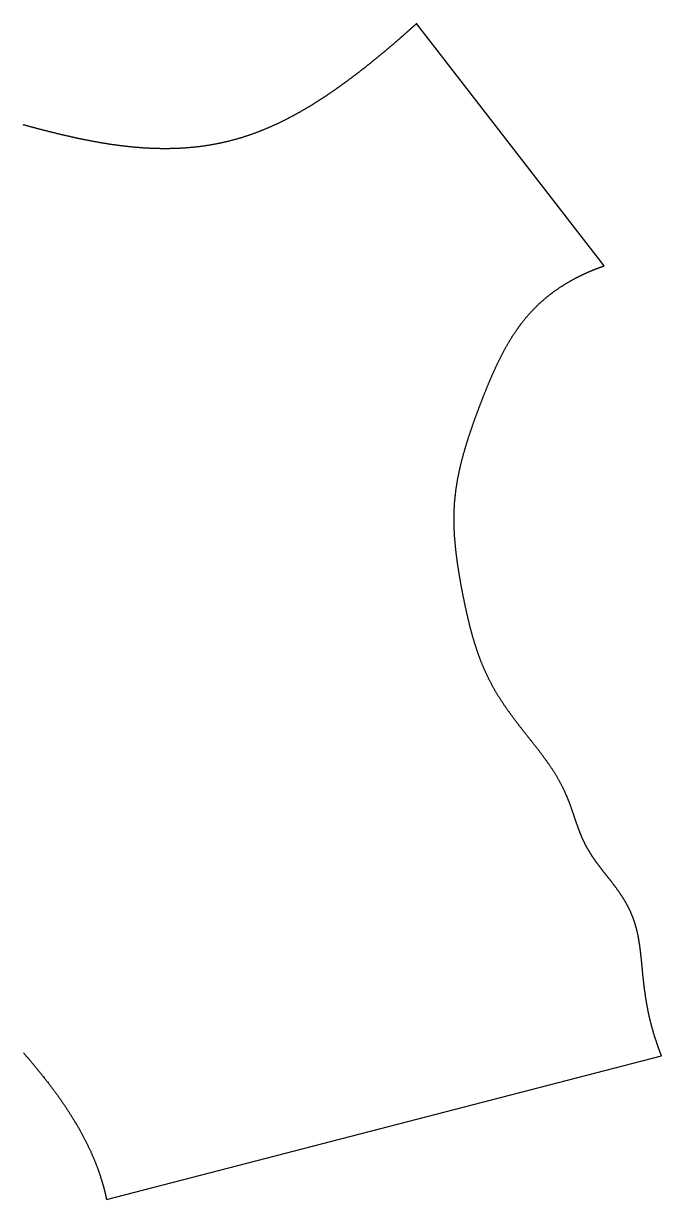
# Model space of a CAD drawing. Header units: millimetres. Extents: x -29284 to 23927, y -13272 to 6553.
# Drawn here: x 14713 to 23927, y -10932 to 6050 of the extents above; entities that cross this region are included whole.
import ezdxf

# ---------------------------------------------------------------- set-up
doc = ezdxf.new("R2010")
doc.units = ezdxf.units.MM
doc.layers.add('ROAD_BOUNDARY', color=8, linetype='Continuous')

msp = doc.modelspace()

# ---------------------------------------------------------------- linework, layer by layer
at = {"layer": 'ROAD_BOUNDARY'}
msp.add_lwpolyline([(14713, -8815), (14721, -8824), (14729, -8833), (14737, -8843), (14745, -8852), (14753, -8861), (14761, -8870), (14769, -8879), (14777, -8888), (14785, -8898), (14793, -8907), (14801, -8916), (14809, -8926), (14817, -8935), (14825, -8945), (14832, -8954), (14840, -8963), (14848, -8973), (14856, -8982), (14864, -8992), (14872, -9001), (14880, -9011), (14888, -9020), (14896, -9030), (14904, -9039), (14911, -9049), (14919, -9058), (14927, -9068), (14935, -9077), (14943, -9087), (14950, -9096), (14958, -9106), (14966, -9115), (14974, -9125), (14981, -9135), (14989, -9144), (14997, -9154), (15004, -9163), (15012, -9173), (15019, -9183), (15027, -9192), (15035, -9202), (15042, -9212), (15050, -9221), (15057, -9231), (15064, -9240), (15072, -9250), (15079, -9260), (15087, -9269), (15094, -9279), (15101, -9289), (15109, -9298), (15116, -9308), (15123, -9318), (15130, -9327), (15138, -9337), (15145, -9347), (15152, -9356), (15159, -9366), (15166, -9376), (15173, -9385), (15180, -9395), (15188, -9405), (15195, -9414), (15202, -9424), (15209, -9434), (15215, -9444), (15222, -9453), (15229, -9463), (15236, -9473), (15243, -9483), (15250, -9493), (15257, -9502), (15264, -9512), (15270, -9522), (15277, -9531), (15283, -9541), (15290, -9550), (15296, -9560), (15303, -9569), (15309, -9579), (15316, -9588), (15322, -9598), (15328, -9607), (15335, -9617), (15341, -9626), (15347, -9636), (15353, -9646), (15360, -9655), (15366, -9665), (15372, -9674), (15378, -9684), (15384, -9693), (15390, -9703), (15396, -9713), (15402, -9722), (15408, -9732), (15414, -9741), (15420, -9751), (15426, -9761), (15432, -9770), (15438, -9780), (15444, -9789), (15450, -9799), (15456, -9809), (15461, -9818), (15467, -9827), (15472, -9837), (15478, -9846), (15483, -9855), (15488, -9864), (15494, -9874), (15499, -9883), (15505, -9892), (15510, -9901), (15515, -9911), (15520, -9920), (15525, -9929), (15531, -9938), (15536, -9948), (15541, -9957), (15546, -9966), (15551, -9975), (15556, -9985), (15561, -9994), (15566, -10003), (15571, -10012), (15576, -10022), (15581, -10031), (15586, -10040), (15590, -10050), (15595, -10059), (15600, -10068), (15605, -10077), (15610, -10087), (15614, -10096), (15619, -10105), (15623, -10114), (15628, -10123), (15632, -10132), (15637, -10141), (15641, -10150), (15645, -10159), (15649, -10168), (15654, -10177), (15658, -10185), (15662, -10194), (15666, -10203), (15670, -10212), (15675, -10221), (15679, -10230), (15683, -10239), (15687, -10248), (15691, -10257), (15695, -10265), (15699, -10274), (15702, -10283), (15706, -10292), (15710, -10301), (15714, -10310), (15718, -10319), (15722, -10328), (15725, -10336), (15729, -10345), (15733, -10354), (15736, -10363), (15740, -10372), (15744, -10381), (15747, -10390), (15751, -10399), (15754, -10406), (15756, -10413), (15759, -10419), (15761, -10426), (15764, -10432), (15767, -10439), (15769, -10446), (15772, -10453), (15775, -10460), (15777, -10467), (15780, -10474), (15782, -10480), (15785, -10487), (15787, -10494), (15790, -10501), (15792, -10508), (15794, -10514), (15797, -10521), (15799, -10528), (15802, -10535), (15804, -10542), (15806, -10549), (15809, -10555), (15811, -10562), (15813, -10569), (15816, -10576), (15818, -10582), (15820, -10589), (15823, -10596), (15825, -10604), (15827, -10610), (15829, -10617), (15831, -10622), (15832, -10627), (15834, -10632), (15835, -10636), (15837, -10641), (15838, -10646), (15840, -10651), (15842, -10656), (15843, -10661), (15845, -10666), (15846, -10671), (15848, -10676), (15849, -10681), (15851, -10686), (15852, -10691), (15853, -10696), (15855, -10701), (15856, -10706), (15858, -10711), (15859, -10716), (15861, -10721), (15862, -10726), (15863, -10731), (15865, -10736), (15866, -10741), (15867, -10746), (15869, -10751), (15870, -10756), (15872, -10761), (15873, -10766), (15874, -10771), (15875, -10776), (15876, -10779), (15877, -10783), (15878, -10786), (15879, -10789), (15880, -10792), (15881, -10795), (15881, -10798), (15882, -10802), (15883, -10805), (15884, -10808), (15885, -10811), (15886, -10815), (15886, -10818), (15887, -10821), (15888, -10824), (15889, -10828), (15890, -10831), (15890, -10834), (15891, -10838), (15892, -10841), (15893, -10844), (15893, -10847), (15894, -10851), (15895, -10854), (15896, -10857), (15896, -10860), (15897, -10863), (15898, -10867), (15899, -10870), (15900, -10874), (15900, -10877), (15901, -10880), (15901, -10882), (15902, -10884), (15902, -10885), (15902, -10886), (15903, -10888), (15903, -10889), (15904, -10891), (15904, -10893), (15904, -10895), (15905, -10896), (15905, -10898), (15905, -10899), (15906, -10901), (15906, -10903), (15906, -10904), (15907, -10906), (15907, -10907), (15907, -10909), (15908, -10911), (15908, -10912), (15908, -10914), (15909, -10916), (15909, -10917), (15909, -10919), (15910, -10920), (15910, -10922), (15911, -10924), (15911, -10925), (15911, -10927), (15912, -10928), (15912, -10930), (15912, -10932), (23927, -8856), (23926, -8854), (23926, -8853), (23925, -8851), (23924, -8849), (23924, -8848), (23923, -8846), (23923, -8845), (23922, -8843), (23921, -8841), (23921, -8840), (23920, -8838), (23919, -8836), (23919, -8835), (23918, -8833), (23917, -8831), (23917, -8830), (23916, -8828), (23916, -8827), (23915, -8825), (23914, -8823), (23914, -8822), (23913, -8820), (23912, -8818), (23912, -8817), (23911, -8815), (23910, -8813), (23910, -8812), (23909, -8810), (23909, -8809), (23908, -8807), (23908, -8806), (23907, -8804), (23906, -8801), (23905, -8798), (23903, -8794), (23902, -8791), (23901, -8787), (23899, -8784), (23898, -8781), (23897, -8778), (23896, -8774), (23895, -8771), (23893, -8768), (23892, -8765), (23891, -8761), (23890, -8758), (23889, -8755), (23888, -8752), (23886, -8749), (23885, -8745), (23884, -8742), (23883, -8739), (23882, -8736), (23881, -8732), (23879, -8729), (23878, -8726), (23877, -8723), (23876, -8719), (23875, -8716), (23874, -8713), (23873, -8710), (23872, -8707), (23870, -8704), (23869, -8700), (23868, -8696), (23866, -8691), (23864, -8686), (23862, -8681), (23861, -8676), (23859, -8671), (23858, -8666), (23856, -8662), (23854, -8657), (23853, -8652), (23851, -8647), (23850, -8643), (23848, -8638), (23846, -8633), (23845, -8628), (23843, -8624), (23842, -8619), (23840, -8614), (23839, -8609), (23837, -8605), (23836, -8600), (23834, -8595), (23833, -8590), (23831, -8585), (23830, -8581), (23828, -8576), (23827, -8571), (23825, -8566), (23824, -8562), (23822, -8557), (23821, -8553), (23819, -8547), (23818, -8542), (23816, -8535), (23814, -8529), (23812, -8523), (23810, -8516), (23808, -8510), (23807, -8504), (23805, -8498), (23803, -8492), (23801, -8485), (23800, -8479), (23798, -8473), (23796, -8467), (23794, -8461), (23793, -8454), (23791, -8448), (23789, -8442), (23788, -8436), (23786, -8430), (23784, -8423), (23783, -8417), (23781, -8411), (23779, -8405), (23778, -8399), (23776, -8392), (23775, -8386), (23773, -8380), (23771, -8374), (23770, -8368), (23769, -8362), (23767, -8356), (23765, -8349), (23764, -8342), (23762, -8335), (23760, -8327), (23758, -8319), (23756, -8311), (23755, -8304), (23753, -8296), (23751, -8289), (23750, -8281), (23748, -8274), (23746, -8266), (23745, -8259), (23743, -8251), (23741, -8244), (23740, -8236), (23738, -8229), (23737, -8221), (23735, -8214), (23733, -8206), (23732, -8199), (23730, -8191), (23729, -8184), (23728, -8176), (23726, -8169), (23725, -8161), (23723, -8154), (23722, -8147), (23720, -8139), (23719, -8132), (23718, -8124), (23716, -8117), (23715, -8109), (23714, -8102), (23712, -8094), (23711, -8087), (23710, -8080), (23709, -8073), (23707, -8065), (23706, -8058), (23705, -8051), (23704, -8043), (23703, -8036), (23702, -8029), (23700, -8022), (23699, -8014), (23698, -8007), (23697, -8000), (23696, -7992), (23695, -7985), (23694, -7978), (23693, -7971), (23692, -7963), (23691, -7956), (23690, -7949), (23689, -7942), (23688, -7934), (23687, -7927), (23686, -7920), (23685, -7913), (23684, -7905), (23683, -7898), (23682, -7891), (23681, -7884), (23680, -7876), (23679, -7869), (23678, -7862), (23677, -7855), (23676, -7848), (23676, -7841), (23675, -7834), (23674, -7827), (23673, -7820), (23672, -7813), (23671, -7806), (23671, -7798), (23670, -7791), (23669, -7784), (23668, -7777), (23668, -7770), (23667, -7763), (23666, -7756), (23665, -7749), (23664, -7742), (23664, -7735), (23663, -7728), (23662, -7721), (23662, -7714), (23661, -7707), (23660, -7700), (23659, -7693), (23659, -7686), (23658, -7679), (23657, -7672), (23657, -7665), (23656, -7658), (23655, -7651), (23655, -7644), (23654, -7637), (23653, -7631), (23653, -7624), (23652, -7617), (23651, -7610), (23651, -7603), (23650, -7597), (23649, -7590), (23649, -7583), (23648, -7576), (23647, -7570), (23647, -7563), (23646, -7556), (23645, -7549), (23645, -7543), (23644, -7536), (23643, -7529), (23643, -7522), (23642, -7516), (23641, -7509), (23641, -7502), (23640, -7495), (23639, -7489), (23639, -7482), (23638, -7475), (23637, -7469), (23637, -7462), (23636, -7455), (23635, -7448), (23635, -7442), (23634, -7435), (23633, -7429), (23633, -7422), (23632, -7416), (23631, -7409), (23631, -7403), (23630, -7396), (23629, -7390), (23628, -7384), (23628, -7377), (23627, -7371), (23626, -7364), (23625, -7358), (23625, -7352), (23624, -7345), (23623, -7339), (23622, -7332), (23621, -7326), (23621, -7320), (23620, -7313), (23619, -7307), (23618, -7301), (23617, -7294), (23616, -7288), (23616, -7282), (23615, -7275), (23614, -7269), (23613, -7263), (23612, -7256), (23611, -7250), (23610, -7244), (23609, -7237), (23608, -7231), (23607, -7225), (23606, -7219), (23605, -7213), (23604, -7207), (23603, -7201), (23602, -7195), (23601, -7189), (23600, -7183), (23599, -7176), (23598, -7170), (23597, -7164), (23596, -7158), (23595, -7152), (23594, -7146), (23592, -7140), (23591, -7134), (23590, -7128), (23589, -7122), (23588, -7116), (23586, -7111), (23585, -7105), (23584, -7099), (23583, -7093), (23581, -7087), (23580, -7081), (23579, -7075), (23577, -7069), (23576, -7063), (23575, -7057), (23573, -7051), (23572, -7045), (23570, -7040), (23569, -7034), (23567, -7028), (23566, -7022), (23564, -7016), (23563, -7011), (23561, -7005), (23560, -6999), (23558, -6993), (23556, -6988), (23555, -6982), (23553, -6976), (23552, -6971), (23550, -6965), (23548, -6959), (23546, -6953), (23545, -6948), (23543, -6942), (23541, -6936), (23539, -6931), (23537, -6925), (23536, -6920), (23534, -6914), (23532, -6908), (23530, -6903), (23528, -6897), (23526, -6892), (23524, -6886), (23522, -6880), (23520, -6875), (23518, -6869), (23516, -6864), (23514, -6858), (23512, -6853), (23509, -6847), (23507, -6841), (23505, -6836), (23503, -6830), (23500, -6825), (23498, -6819), (23496, -6813), (23494, -6808), (23491, -6802), (23489, -6797), (23486, -6791), (23484, -6786), (23482, -6780), (23479, -6775), (23477, -6769), (23474, -6764), (23471, -6758), (23469, -6753), (23466, -6747), (23464, -6742), (23461, -6736), (23458, -6731), (23456, -6726), (23453, -6720), (23450, -6715), (23448, -6709), (23445, -6704), (23442, -6699), (23439, -6693), (23436, -6688), (23433, -6682), (23430, -6677), (23427, -6672), (23424, -6666), (23421, -6661), (23418, -6655), (23415, -6650), (23412, -6644), (23409, -6639), (23406, -6633), (23403, -6628), (23400, -6623), (23396, -6617), (23393, -6612), (23390, -6607), (23387, -6601), (23383, -6596), (23380, -6590), (23377, -6585), (23373, -6580), (23370, -6574), (23367, -6569), (23363, -6564), (23360, -6559), (23356, -6553), (23353, -6548), (23349, -6543), (23346, -6537), (23342, -6532), (23339, -6527), (23335, -6522), (23332, -6516), (23328, -6511), (23325, -6506), (23321, -6501), (23317, -6495), (23314, -6490), (23310, -6485), (23306, -6480), (23303, -6475), (23299, -6469), (23295, -6464), (23292, -6459), (23288, -6454), (23284, -6449), (23280, -6444), (23276, -6438), (23273, -6433), (23269, -6428), (23265, -6423), (23261, -6418), (23257, -6413), (23253, -6408), (23250, -6402), (23246, -6397), (23242, -6392), (23238, -6387), (23234, -6382), (23230, -6377), (23226, -6372), (23222, -6367), (23218, -6362), (23214, -6356), (23211, -6351), (23207, -6346), (23203, -6341), (23199, -6336), (23195, -6332), (23191, -6327), (23187, -6322), (23184, -6317), (23180, -6312), (23176, -6307), (23172, -6302), (23168, -6297), (23164, -6292), (23160, -6287), (23157, -6283), (23153, -6278), (23149, -6273), (23145, -6268), (23141, -6263), (23137, -6258), (23134, -6253), (23130, -6248), (23126, -6244), (23122, -6239), (23118, -6234), (23114, -6229), (23110, -6224), (23107, -6219), (23103, -6214), (23099, -6209), (23095, -6205), (23091, -6200), (23087, -6195), (23084, -6190), (23080, -6185), (23076, -6181), (23073, -6176), (23069, -6171), (23066, -6167), (23062, -6162), (23059, -6157), (23055, -6153), (23051, -6148), (23048, -6144), (23044, -6139), (23041, -6134), (23037, -6130), (23034, -6125), (23030, -6120), (23027, -6116), (23023, -6111), (23020, -6106), (23016, -6102), (23013, -6097), (23009, -6092), (23006, -6088), (23002, -6083), (22999, -6078), (22996, -6074), (22992, -6069), (22989, -6064), (22985, -6060), (22982, -6055), (22979, -6050), (22975, -6046), (22972, -6041), (22969, -6037), (22966, -6032), (22963, -6027), (22959, -6023), (22956, -6018), (22953, -6014), (22950, -6009), (22947, -6005), (22944, -6000), (22941, -5996), (22938, -5991), (22934, -5986), (22931, -5982), (22928, -5977), (22925, -5973), (22922, -5968), (22919, -5963), (22916, -5959), (22914, -5954), (22911, -5950), (22908, -5945), (22905, -5940), (22902, -5936), (22899, -5931), (22896, -5927), (22893, -5922), (22890, -5917), (22888, -5913), (22885, -5908), (22882, -5903), (22879, -5899), (22877, -5894), (22874, -5889), (22871, -5885), (22868, -5880), (22866, -5875), (22863, -5871), (22860, -5866), (22858, -5861), (22855, -5857), (22852, -5852), (22850, -5847), (22847, -5842), (22845, -5838), (22842, -5833), (22840, -5828), (22837, -5823), (22835, -5819), (22832, -5814), (22830, -5809), (22827, -5804), (22825, -5800), (22822, -5795), (22820, -5790), (22818, -5785), (22815, -5780), (22813, -5776), (22810, -5771), (22808, -5766), (22806, -5761), (22804, -5756), (22801, -5752), (22799, -5747), (22797, -5742), (22794, -5737), (22792, -5732), (22790, -5727), (22788, -5722), (22785, -5717), (22783, -5712), (22781, -5707), (22779, -5702), (22777, -5697), (22774, -5691), (22772, -5686), (22770, -5681), (22768, -5676), (22766, -5671), (22764, -5666), (22762, -5661), (22759, -5656), (22757, -5651), (22755, -5646), (22753, -5641), (22751, -5635), (22749, -5630), (22747, -5625), (22745, -5620), (22743, -5615), (22741, -5610), (22739, -5605), (22737, -5599), (22735, -5594), (22733, -5589), (22732, -5584), (22730, -5579), (22728, -5573), (22726, -5568), (22724, -5562), (22722, -5557), (22720, -5551), (22718, -5546), (22716, -5540), (22714, -5535), (22712, -5529), (22710, -5524), (22708, -5518), (22706, -5512), (22704, -5507), (22702, -5501), (22700, -5496), (22698, -5490), (22696, -5485), (22694, -5479), (22692, -5473), (22690, -5468), (22688, -5462), (22687, -5457), (22685, -5451), (22683, -5445), (22681, -5440), (22679, -5434), (22677, -5428), (22675, -5423), (22673, -5417), (22671, -5412), (22669, -5406), (22667, -5400), (22665, -5394), (22663, -5388), (22661, -5382), (22659, -5376), (22657, -5369), (22655, -5363), (22653, -5357), (22651, -5351), (22649, -5345), (22647, -5339), (22644, -5332), (22642, -5326), (22640, -5320), (22638, -5314), (22636, -5308), (22634, -5301), (22631, -5295), (22629, -5289), (22627, -5283), (22625, -5276), (22623, -5270), (22620, -5264), (22618, -5258), (22616, -5251), (22614, -5245), (22611, -5239), (22609, -5232), (22607, -5226), (22604, -5220), (22602, -5214), (22600, -5207), (22597, -5201), (22595, -5194), (22592, -5187), (22589, -5181), (22586, -5174), (22584, -5167), (22581, -5160), (22578, -5153), (22576, -5146), (22573, -5139), (22570, -5132), (22567, -5125), (22564, -5119), (22561, -5112), (22558, -5105), (22555, -5098), (22552, -5091), (22549, -5084), (22546, -5077), (22543, -5070), (22540, -5063), (22537, -5056), (22534, -5049), (22531, -5042), (22527, -5035), (22524, -5028), (22521, -5021), (22517, -5014), (22514, -5007), (22511, -5000), (22507, -4993), (22504, -4986), (22500, -4979), (22497, -4972), (22493, -4965), (22489, -4957), (22485, -4949), (22481, -4942), (22477, -4934), (22473, -4927), (22469, -4919), (22465, -4912), (22461, -4904), (22457, -4897), (22453, -4889), (22449, -4882), (22445, -4874), (22440, -4867), (22436, -4859), (22432, -4852), (22427, -4844), (22423, -4837), (22418, -4829), (22414, -4821), (22409, -4814), (22405, -4806), (22400, -4799), (22395, -4791), (22391, -4783), (22386, -4776), (22381, -4768), (22376, -4761), (22372, -4753), (22367, -4746), (22362, -4738), (22357, -4730), (22352, -4722), (22346, -4714), (22341, -4706), (22336, -4698), (22331, -4690), (22325, -4682), (22320, -4675), (22314, -4667), (22309, -4659), (22303, -4651), (22298, -4643), (22292, -4635), (22287, -4627), (22281, -4619), (22276, -4611), (22270, -4603), (22264, -4595), (22258, -4587), (22253, -4579), (22247, -4571), (22241, -4563), (22235, -4555), (22229, -4547), (22223, -4539), (22217, -4531), (22211, -4523), (22205, -4515), (22199, -4507), (22193, -4499), (22187, -4491), (22181, -4483), (22175, -4475), (22169, -4466), (22163, -4458), (22156, -4450), (22150, -4442), (22144, -4434), (22138, -4426), (22131, -4418), (22125, -4410), (22119, -4401), (22112, -4393), (22106, -4385), (22100, -4377), (22093, -4369), (22087, -4361), (22080, -4352), (22074, -4344), (22068, -4336), (22061, -4328), (22055, -4320), (22048, -4311), (22042, -4303), (22035, -4295), (22029, -4287), (22022, -4279), (22016, -4270), (22009, -4262), (22002, -4254), (21996, -4245), (21989, -4237), (21983, -4229), (21976, -4221), (21970, -4212), (21963, -4204), (21957, -4196), (21950, -4188), (21944, -4180), (21938, -4172), (21931, -4164), (21925, -4155), (21918, -4147), (21912, -4139), (21905, -4131), (21899, -4123), (21893, -4114), (21886, -4106), (21880, -4098), (21873, -4090), (21867, -4081), (21861, -4073), (21854, -4065), (21848, -4057), (21842, -4048), (21835, -4040), (21829, -4032), (21823, -4024), (21816, -4015), (21810, -4007), (21804, -3999), (21798, -3990), (21791, -3982), (21785, -3974), (21779, -3965), (21773, -3957), (21767, -3949), (21761, -3941), (21755, -3932), (21749, -3924), (21743, -3916), (21737, -3908), (21731, -3900), (21725, -3892), (21719, -3883), (21713, -3875), (21708, -3867), (21702, -3859), (21696, -3851), (21690, -3842), (21685, -3834), (21679, -3826), (21673, -3818), (21668, -3809), (21662, -3801), (21656, -3793), (21651, -3784), (21645, -3776), (21640, -3768), (21634, -3760), (21629, -3751), (21623, -3743), (21618, -3735), (21612, -3726), (21607, -3718), (21601, -3709), (21596, -3701), (21591, -3693), (21586, -3685), (21581, -3676), (21575, -3668), (21570, -3660), (21565, -3652), (21560, -3643), (21555, -3635), (21550, -3627), (21545, -3619), (21540, -3610), (21535, -3602), (21531, -3594), (21526, -3585), (21521, -3577), (21516, -3569), (21511, -3560), (21507, -3552), (21502, -3544), (21497, -3535), (21493, -3527), (21488, -3519), (21484, -3510), (21479, -3502), (21475, -3493), (21470, -3485), (21466, -3477), (21461, -3468), (21457, -3460), (21452, -3451), (21448, -3443), (21444, -3434), (21439, -3426), (21435, -3418), (21431, -3409), (21427, -3401), (21423, -3392), (21419, -3384), (21415, -3376), (21411, -3367), (21407, -3359), (21403, -3350), (21399, -3342), (21395, -3333), (21391, -3325), (21387, -3316), (21383, -3308), (21379, -3299), (21375, -3291), (21372, -3283), (21368, -3274), (21364, -3265), (21360, -3257), (21357, -3248), (21353, -3240), (21350, -3231), (21346, -3223), (21342, -3214), (21339, -3206), (21335, -3197), (21332, -3189), (21328, -3180), (21325, -3171), (21322, -3163), (21318, -3154), (21315, -3146), (21312, -3137), (21308, -3128), (21305, -3120), (21302, -3111), (21299, -3102), (21295, -3094), (21292, -3085), (21289, -3076), (21286, -3068), (21283, -3059), (21280, -3050), (21277, -3042), (21274, -3033), (21271, -3024), (21268, -3016), (21265, -3007), (21262, -2998), (21259, -2989), (21256, -2981), (21253, -2972), (21250, -2963), (21247, -2955), (21244, -2946), (21242, -2937), (21239, -2928), (21236, -2919), (21233, -2911), (21231, -2902), (21228, -2893), (21225, -2884), (21223, -2876), (21220, -2867), (21217, -2858), (21215, -2849), (21212, -2840), (21209, -2831), (21207, -2822), (21204, -2814), (21202, -2805), (21199, -2796), (21197, -2787), (21194, -2778), (21192, -2769), (21189, -2760), (21187, -2751), (21184, -2742), (21182, -2734), (21180, -2725), (21177, -2716), (21175, -2707), (21173, -2698), (21170, -2689), (21168, -2680), (21166, -2671), (21163, -2662), (21161, -2653), (21159, -2644), (21156, -2635), (21154, -2626), (21152, -2617), (21150, -2608), (21148, -2599), (21145, -2590), (21143, -2581), (21141, -2572), (21139, -2563), (21137, -2554), (21134, -2545), (21132, -2536), (21130, -2527), (21128, -2518), (21126, -2509), (21124, -2500), (21122, -2491), (21120, -2482), (21118, -2473), (21116, -2464), (21114, -2455), (21112, -2446), (21110, -2436), (21108, -2427), (21106, -2418), (21104, -2409), (21102, -2400), (21100, -2391), (21098, -2382), (21096, -2373), (21094, -2364), (21092, -2355), (21090, -2346), (21088, -2336), (21086, -2327), (21084, -2318), (21082, -2309), (21080, -2300), (21078, -2291), (21077, -2282), (21075, -2273), (21073, -2264), (21071, -2254), (21069, -2245), (21067, -2236), (21065, -2227), (21064, -2218), (21062, -2209), (21060, -2200), (21058, -2191), (21056, -2181), (21055, -2172), (21053, -2163), (21051, -2154), (21049, -2145), (21048, -2136), (21046, -2127), (21044, -2118), (21042, -2108), (21041, -2099), (21039, -2090), (21037, -2081), (21036, -2072), (21034, -2063), (21032, -2054), (21031, -2044), (21029, -2035), (21027, -2026), (21026, -2017), (21024, -2008), (21023, -1999), (21021, -1990), (21019, -1981), (21018, -1972), (21016, -1962), (21015, -1953), (21013, -1944), (21012, -1935), (21010, -1926), (21009, -1917), (21007, -1908), (21006, -1899), (21004, -1890), (21003, -1881), (21001, -1872), (21000, -1863), (20998, -1853), (20997, -1844), (20995, -1835), (20994, -1826), (20993, -1817), (20991, -1808), (20990, -1799), (20988, -1790), (20987, -1781), (20986, -1772), (20984, -1763), (20983, -1754), (20982, -1744), (20980, -1735), (20979, -1726), (20978, -1717), (20977, -1708), (20975, -1699), (20974, -1690), (20973, -1681), (20972, -1672), (20971, -1664), (20970, -1655), (20968, -1646), (20967, -1637), (20966, -1628), (20965, -1619), (20964, -1610), (20963, -1601), (20962, -1592), (20961, -1583), (20960, -1574), (20959, -1565), (20958, -1556), (20957, -1547), (20956, -1538), (20955, -1529), (20954, -1520), (20953, -1511), (20952, -1503), (20951, -1494), (20950, -1485), (20950, -1476), (20949, -1467), (20948, -1458), (20947, -1449), (20946, -1440), (20946, -1431), (20945, -1422), (20944, -1413), (20943, -1405), (20943, -1396), (20942, -1387), (20941, -1378), (20941, -1370), (20940, -1361), (20940, -1352), (20939, -1343), (20939, -1334), (20938, -1326), (20938, -1317), (20937, -1308), (20937, -1299), (20936, -1291), (20936, -1282), (20935, -1273), (20935, -1264), (20934, -1255), (20934, -1247), (20934, -1238), (20934, -1229), (20933, -1220), (20933, -1212), (20933, -1203), (20932, -1194), (20932, -1185), (20932, -1177), (20932, -1168), (20932, -1159), (20932, -1151), (20932, -1142), (20932, -1133), (20931, -1125), (20931, -1116), (20931, -1107), (20931, -1099), (20931, -1090), (20932, -1081), (20932, -1073), (20932, -1064), (20932, -1055), (20932, -1047), (20932, -1038), (20932, -1030), (20933, -1021), (20933, -1012), (20933, -1004), (20933, -995), (20934, -986), (20934, -978), (20934, -969), (20935, -961), (20935, -952), (20936, -944), (20936, -935), (20937, -926), (20937, -918), (20938, -909), (20938, -901), (20939, -892), (20939, -883), (20940, -875), (20940, -866), (20941, -858), (20942, -849), (20943, -841), (20943, -832), (20944, -824), (20945, -815), (20946, -806), (20946, -798), (20947, -789), (20948, -781), (20949, -772), (20950, -764), (20951, -755), (20952, -747), (20953, -738), (20954, -730), (20955, -721), (20956, -713), (20957, -704), (20958, -696), (20959, -687), (20960, -679), (20962, -670), (20963, -662), (20964, -653), (20965, -645), (20966, -636), (20968, -628), (20969, -619), (20970, -611), (20972, -602), (20973, -594), (20974, -585), (20976, -577), (20977, -568), (20979, -560), (20980, -551), (20982, -543), (20983, -534), (20985, -526), (20986, -517), (20988, -509), (20990, -500), (20991, -492), (20993, -483), (20995, -475), (20996, -466), (20998, -458), (21000, -449), (21002, -441), (21003, -432), (21005, -424), (21007, -415), (21009, -407), (21011, -398), (21013, -390), (21014, -381), (21016, -373), (21018, -364), (21020, -356), (21022, -348), (21024, -339), (21026, -331), (21028, -322), (21030, -314), (21032, -305), (21034, -297), (21037, -288), (21039, -280), (21041, -271), (21043, -263), (21045, -254), (21047, -246), (21050, -237), (21052, -229), (21054, -220), (21056, -212), (21059, -203), (21061, -195), (21063, -186), (21066, -178), (21068, -169), (21070, -161), (21073, -152), (21075, -144), (21077, -135), (21080, -127), (21082, -118), (21085, -110), (21087, -101), (21090, -93), (21092, -84), (21095, -76), (21097, -68), (21100, -59), (21102, -51), (21105, -42), (21108, -34), (21110, -25), (21113, -17), (21115, -8), (21118, 0), (21121, 9), (21123, 17), (21126, 26), (21129, 34), (21131, 43), (21134, 51), (21137, 60), (21140, 68), (21142, 77), (21145, 85), (21148, 94), (21151, 102), (21153, 111), (21156, 119), (21159, 128), (21162, 136), (21165, 144), (21168, 153), (21170, 161), (21173, 170), (21176, 178), (21179, 187), (21182, 195), (21185, 204), (21188, 212), (21191, 220), (21193, 229), (21196, 237), (21199, 246), (21202, 254), (21205, 263), (21208, 271), (21211, 280), (21214, 288), (21217, 296), (21220, 305), (21223, 313), (21226, 322), (21229, 330), (21232, 339), (21235, 347), (21238, 355), (21241, 364), (21244, 372), (21247, 381), (21250, 389), (21254, 398), (21257, 406), (21260, 414), (21263, 423), (21266, 431), (21269, 439), (21272, 448), (21275, 456), (21278, 465), (21282, 473), (21285, 481), (21288, 490), (21291, 498), (21294, 506), (21297, 515), (21300, 523), (21304, 531), (21307, 540), (21310, 548), (21313, 556), (21316, 565), (21319, 573), (21323, 581), (21326, 590), (21329, 598), (21332, 606), (21335, 614), (21339, 623), (21342, 631), (21345, 639), (21348, 648), (21352, 656), (21355, 664), (21358, 672), (21361, 681), (21365, 689), (21368, 697), (21371, 705), (21374, 714), (21378, 722), (21381, 730), (21384, 738), (21388, 746), (21391, 755), (21394, 763), (21398, 771), (21401, 779), (21404, 787), (21408, 795), (21411, 803), (21414, 811), (21418, 819), (21421, 828), (21424, 836), (21428, 844), (21431, 852), (21434, 860), (21438, 868), (21441, 876), (21445, 884), (21448, 892), (21451, 900), (21455, 908), (21458, 916), (21462, 924), (21465, 932), (21469, 940), (21472, 948), (21476, 956), (21479, 964), (21483, 972), (21486, 980), (21490, 988), (21493, 996), (21497, 1004), (21500, 1012), (21504, 1019), (21507, 1027), (21511, 1035), (21514, 1043), (21518, 1051), (21521, 1058), (21525, 1066), (21528, 1074), (21532, 1082), (21536, 1089), (21539, 1097), (21543, 1105), (21546, 1112), (21550, 1120), (21554, 1128), (21557, 1136), (21561, 1143), (21565, 1151), (21568, 1159), (21572, 1166), (21576, 1174), (21580, 1181), (21583, 1189), (21587, 1197), (21591, 1204), (21595, 1212), (21598, 1219), (21602, 1227), (21606, 1235), (21610, 1242), (21614, 1250), (21617, 1257), (21621, 1265), (21625, 1272), (21629, 1279), (21633, 1287), (21637, 1294), (21641, 1301), (21644, 1309), (21648, 1316), (21652, 1323), (21656, 1331), (21660, 1338), (21664, 1345), (21668, 1353), (21672, 1360), (21676, 1367), (21680, 1374), (21684, 1382), (21688, 1389), (21692, 1396), (21696, 1403), (21701, 1410), (21705, 1418), (21709, 1425), (21713, 1432), (21717, 1439), (21721, 1446), (21726, 1453), (21730, 1460), (21734, 1467), (21738, 1474), (21743, 1481), (21747, 1488), (21751, 1495), (21755, 1502), (21760, 1509), (21764, 1516), (21768, 1523), (21773, 1530), (21777, 1537), (21782, 1544), (21786, 1551), (21791, 1557), (21795, 1564), (21799, 1571), (21804, 1578), (21808, 1585), (21813, 1591), (21818, 1598), (21822, 1605), (21827, 1612), (21831, 1618), (21836, 1625), (21841, 1632), (21845, 1638), (21850, 1645), (21855, 1652), (21860, 1658), (21864, 1665), (21869, 1672), (21874, 1678), (21879, 1685), (21884, 1691), (21888, 1698), (21893, 1704), (21898, 1711), (21903, 1717), (21908, 1724), (21913, 1730), (21918, 1737), (21923, 1743), (21928, 1750), (21933, 1756), (21938, 1762), (21944, 1769), (21949, 1775), (21954, 1781), (21959, 1788), (21964, 1794), (21970, 1800), (21975, 1807), (21980, 1813), (21985, 1819), (21991, 1825), (21996, 1832), (22001, 1838), (22007, 1844), (22012, 1850), (22018, 1856), (22023, 1862), (22029, 1868), (22034, 1875), (22040, 1881), (22045, 1887), (22051, 1893), (22057, 1899), (22062, 1905), (22068, 1911), (22074, 1917), (22080, 1923), (22086, 1929), (22091, 1935), (22097, 1941), (22103, 1947), (22109, 1953), (22115, 1959), (22121, 1965), (22127, 1971), (22133, 1977), (22139, 1982), (22146, 1988), (22152, 1994), (22158, 2000), (22164, 2006), (22170, 2012), (22177, 2017), (22183, 2023), (22189, 2029), (22195, 2034), (22202, 2040), (22208, 2046), (22215, 2051), (22221, 2057), (22227, 2063), (22234, 2068), (22240, 2074), (22247, 2079), (22254, 2085), (22260, 2090), (22267, 2096), (22274, 2102), (22281, 2107), (22288, 2113), (22295, 2118), (22302, 2124), (22309, 2130), (22316, 2135), (22323, 2141), (22330, 2146), (22337, 2151), (22344, 2157), (22352, 2162), (22359, 2168), (22366, 2173), (22373, 2178), (22381, 2184), (22388, 2189), (22396, 2194), (22403, 2200), (22410, 2205), (22418, 2210), (22425, 2215), (22433, 2220), (22440, 2225), (22448, 2231), (22456, 2236), (22463, 2241), (22471, 2246), (22479, 2251), (22486, 2256), (22493, 2260), (22500, 2264), (22506, 2269), (22513, 2273), (22519, 2277), (22526, 2281), (22532, 2285), (22539, 2289), (22546, 2293), (22552, 2297), (22559, 2301), (22566, 2305), (22573, 2309), (22579, 2313), (22586, 2317), (22593, 2321), (22600, 2325), (22607, 2329), (22614, 2333), (22621, 2337), (22628, 2341), (22635, 2344), (22642, 2348), (22648, 2352), (22655, 2356), (22662, 2360), (22669, 2363), (22677, 2367), (22684, 2371), (22691, 2375), (22699, 2379), (22705, 2382), (22711, 2385), (22717, 2388), (22722, 2391), (22728, 2394), (22733, 2396), (22739, 2399), (22745, 2402), (22751, 2405), (22756, 2408), (22762, 2411), (22768, 2413), (22774, 2416), (22779, 2419), (22785, 2422), (22791, 2424), (22797, 2427), (22803, 2430), (22808, 2433), (22814, 2435), (22820, 2438), (22826, 2441), (22832, 2444), (22838, 2446), (22844, 2449), (22850, 2451), (22855, 2454), (22861, 2457), (22867, 2459), (22874, 2462), (22880, 2465), (22886, 2467), (22891, 2470), (22896, 2472), (22900, 2474), (22904, 2475), (22908, 2477), (22912, 2479), (22916, 2480), (22921, 2482), (22925, 2484), (22929, 2486), (22933, 2487), (22937, 2489), (22942, 2491), (22946, 2493), (22950, 2494), (22954, 2496), (22959, 2498), (22963, 2499), (22967, 2501), (22971, 2503), (22976, 2504), (22980, 2506), (22984, 2508), (22988, 2510), (22993, 2511), (22997, 2513), (23001, 2514), (23005, 2516), (23010, 2518), (23014, 2520), (23019, 2521), (23023, 2523), (23027, 2524), (23030, 2525), (23032, 2526), (23034, 2527), (23036, 2528), (23038, 2528), (23040, 2529), (23042, 2530), (23045, 2531), (23047, 2532), (23049, 2533), (23051, 2533), (23054, 2534), (23056, 2535), (23058, 2536), (23060, 2537), (23063, 2537), (23065, 2538), (23067, 2539), (23069, 2540), (23071, 2541), (23074, 2542), (23076, 2542), (23078, 2543), (23080, 2544), (23083, 2545), (23085, 2546), (23087, 2546), (23089, 2547), (23092, 2548), (23094, 2549), (23096, 2550), (23098, 2550), (20391, 6050), (20390, 6049), (20389, 6048), (20388, 6047), (20387, 6046), (20386, 6045), (20385, 6044), (20384, 6043), (20383, 6043), (20382, 6042), (20381, 6041), (20380, 6040), (20379, 6039), (20378, 6038), (20377, 6037), (20376, 6036), (20375, 6035), (20374, 6035), (20373, 6034), (20372, 6033), (20371, 6032), (20370, 6031), (20369, 6030), (20368, 6029), (20367, 6028), (20366, 6027), (20365, 6027), (20364, 6026), (20363, 6025), (20363, 6024), (20362, 6023), (20361, 6022), (20359, 6021), (20358, 6020), (20356, 6018), (20354, 6016), (20352, 6014), (20350, 6012), (20348, 6011), (20346, 6009), (20344, 6007), (20342, 6005), (20340, 6004), (20338, 6002), (20336, 6000), (20334, 5998), (20332, 5996), (20330, 5995), (20328, 5993), (20326, 5991), (20324, 5989), (20322, 5988), (20320, 5986), (20318, 5984), (20316, 5982), (20314, 5981), (20312, 5979), (20310, 5977), (20308, 5975), (20306, 5973), (20304, 5972), (20303, 5970), (20301, 5968), (20299, 5967), (20297, 5965), (20294, 5962), (20291, 5960), (20288, 5957), (20285, 5954), (20282, 5951), (20279, 5949), (20276, 5946), (20273, 5944), (20270, 5941), (20267, 5938), (20264, 5936), (20261, 5933), (20258, 5930), (20255, 5928), (20252, 5925), (20249, 5923), (20246, 5920), (20243, 5917), (20240, 5915), (20237, 5912), (20235, 5909), (20232, 5907), (20229, 5904), (20226, 5902), (20223, 5899), (20220, 5896), (20217, 5894), (20214, 5891), (20211, 5889), (20208, 5886), (20205, 5884), (20202, 5881), (20198, 5877), (20194, 5874), (20190, 5870), (20186, 5867), (20182, 5863), (20178, 5860), (20174, 5856), (20170, 5853), (20166, 5849), (20162, 5846), (20158, 5843), (20154, 5839), (20150, 5836), (20146, 5832), (20143, 5829), (20139, 5825), (20135, 5822), (20131, 5818), (20127, 5815), (20123, 5812), (20119, 5808), (20115, 5805), (20111, 5801), (20107, 5798), (20103, 5794), (20099, 5791), (20095, 5787), (20091, 5784), (20087, 5781), (20083, 5777), (20079, 5774), (20075, 5770), (20070, 5766), (20065, 5762), (20060, 5758), (20055, 5753), (20050, 5749), (20045, 5745), (20040, 5740), (20035, 5736), (20030, 5732), (20025, 5728), (20020, 5724), (20015, 5719), (20010, 5715), (20005, 5711), (20000, 5707), (19995, 5702), (19990, 5698), (19985, 5694), (19980, 5690), (19975, 5686), (19970, 5681), (19965, 5677), (19960, 5673), (19955, 5669), (19950, 5664), (19945, 5660), (19940, 5656), (19935, 5652), (19930, 5648), (19925, 5644), (19920, 5639), (19915, 5635), (19910, 5631), (19905, 5627), (19900, 5623), (19895, 5618), (19890, 5614), (19885, 5610), (19880, 5606), (19875, 5602), (19870, 5598), (19865, 5593), (19860, 5589), (19855, 5585), (19850, 5581), (19845, 5577), (19840, 5573), (19835, 5569), (19830, 5564), (19825, 5560), (19820, 5556), (19815, 5552), (19810, 5548), (19805, 5544), (19800, 5540), (19794, 5536), (19789, 5532), (19784, 5527), (19779, 5523), (19774, 5519), (19769, 5515), (19764, 5511), (19759, 5507), (19754, 5503), (19749, 5499), (19744, 5495), (19739, 5490), (19734, 5486), (19729, 5482), (19723, 5478), (19718, 5474), (19713, 5470), (19708, 5466), (19703, 5462), (19698, 5458), (19693, 5454), (19688, 5450), (19683, 5446), (19678, 5442), (19672, 5438), (19667, 5434), (19662, 5429), (19657, 5425), (19652, 5421), (19647, 5417), (19642, 5413), (19637, 5409), (19631, 5405), (19626, 5401), (19621, 5397), (19616, 5393), (19611, 5389), (19606, 5385), (19601, 5381), (19595, 5377), (19590, 5373), (19585, 5369), (19580, 5365), (19575, 5361), (19569, 5357), (19564, 5353), (19559, 5349), (19554, 5345), (19549, 5341), (19544, 5337), (19538, 5333), (19533, 5329), (19528, 5325), (19523, 5321), (19517, 5317), (19512, 5313), (19507, 5309), (19502, 5305), (19497, 5301), (19491, 5297), (19486, 5293), (19481, 5289), (19476, 5285), (19470, 5281), (19465, 5277), (19460, 5273), (19455, 5269), (19449, 5265), (19444, 5262), (19439, 5258), (19434, 5254), (19428, 5250), (19423, 5246), (19418, 5242), (19412, 5238), (19407, 5234), (19402, 5230), (19396, 5226), (19391, 5222), (19386, 5218), (19380, 5214), (19375, 5210), (19370, 5206), (19364, 5202), (19359, 5198), (19354, 5195), (19348, 5191), (19343, 5187), (19337, 5183), (19332, 5179), (19327, 5175), (19321, 5171), (19316, 5167), (19310, 5163), (19305, 5159), (19300, 5155), (19294, 5152), (19289, 5148), (19283, 5144), (19278, 5140), (19272, 5136), (19267, 5132), (19262, 5128), (19256, 5124), (19251, 5121), (19245, 5117), (19240, 5113), (19234, 5109), (19228, 5105), (19223, 5101), (19217, 5097), (19212, 5093), (19206, 5089), (19201, 5085), (19195, 5082), (19189, 5078), (19184, 5074), (19178, 5070), (19173, 5066), (19167, 5062), (19161, 5058), (19156, 5055), (19150, 5051), (19145, 5047), (19139, 5043), (19133, 5039), (19128, 5035), (19122, 5031), (19116, 5028), (19111, 5024), (19105, 5020), (19099, 5016), (19094, 5012), (19088, 5009), (19082, 5005), (19077, 5001), (19071, 4997), (19065, 4993), (19059, 4989), (19053, 4986), (19048, 4982), (19042, 4978), (19036, 4974), (19030, 4970), (19024, 4966), (19018, 4963), (19012, 4959), (19007, 4955), (19001, 4951), (18995, 4947), (18989, 4944), (18983, 4940), (18977, 4936), (18971, 4932), (18965, 4928), (18959, 4925), (18953, 4921), (18947, 4917), (18941, 4913), (18935, 4910), (18930, 4906), (18924, 4902), (18918, 4898), (18912, 4895), (18906, 4891), (18900, 4887), (18894, 4883), (18888, 4880), (18881, 4876), (18875, 4872), (18869, 4868), (18863, 4865), (18857, 4861), (18851, 4857), (18844, 4853), (18838, 4849), (18832, 4846), (18826, 4842), (18820, 4838), (18813, 4835), (18807, 4831), (18801, 4827), (18794, 4823), (18788, 4820), (18782, 4816), (18776, 4812), (18769, 4809), (18763, 4805), (18757, 4801), (18750, 4798), (18744, 4794), (18738, 4790), (18731, 4787), (18725, 4783), (18719, 4779), (18712, 4776), (18706, 4772), (18699, 4768), (18693, 4765), (18687, 4761), (18680, 4758), (18674, 4754), (18667, 4750), (18660, 4747), (18654, 4743), (18647, 4739), (18641, 4736), (18634, 4732), (18627, 4728), (18621, 4725), (18614, 4721), (18607, 4718), (18601, 4714), (18594, 4710), (18587, 4707), (18581, 4703), (18574, 4700), (18567, 4696), (18561, 4693), (18554, 4689), (18547, 4686), (18540, 4682), (18533, 4679), (18527, 4675), (18520, 4672), (18513, 4668), (18506, 4665), (18499, 4661), (18493, 4658), (18486, 4654), (18479, 4651), (18472, 4647), (18465, 4644), (18458, 4641), (18451, 4637), (18444, 4634), (18437, 4630), (18430, 4627), (18423, 4623), (18416, 4620), (18409, 4616), (18402, 4613), (18395, 4610), (18387, 4606), (18380, 4603), (18373, 4600), (18366, 4596), (18359, 4593), (18352, 4590), (18344, 4586), (18337, 4583), (18330, 4580), (18323, 4576), (18316, 4573), (18308, 4570), (18301, 4567), (18294, 4563), (18287, 4560), (18279, 4557), (18272, 4554), (18265, 4551), (18257, 4547), (18250, 4544), (18243, 4541), (18235, 4538), (18228, 4535), (18220, 4532), (18213, 4529), (18205, 4525), (18198, 4522), (18190, 4519), (18183, 4516), (18175, 4513), (18167, 4510), (18160, 4507), (18152, 4504), (18145, 4501), (18137, 4498), (18129, 4495), (18122, 4492), (18114, 4489), (18106, 4486), (18099, 4483), (18091, 4480), (18083, 4477), (18076, 4474), (18068, 4471), (18060, 4468), (18052, 4466), (18045, 4463), (18037, 4460), (18029, 4457), (18021, 4454), (18013, 4452), (18006, 4449), (17998, 4446), (17990, 4443), (17982, 4441), (17974, 4438), (17966, 4435), (17958, 4432), (17950, 4430), (17942, 4427), (17934, 4424), (17926, 4422), (17918, 4419), (17910, 4416), (17902, 4414), (17893, 4411), (17885, 4409), (17877, 4406), (17869, 4404), (17861, 4401), (17853, 4399), (17845, 4396), (17836, 4394), (17828, 4391), (17820, 4389), (17812, 4387), (17804, 4384), (17795, 4382), (17787, 4379), (17779, 4377), (17771, 4375), (17763, 4373), (17754, 4370), (17746, 4368), (17738, 4366), (17729, 4364), (17721, 4361), (17713, 4359), (17704, 4357), (17696, 4355), (17687, 4353), (17679, 4351), (17670, 4348), (17662, 4346), (17653, 4344), (17645, 4342), (17636, 4340), (17628, 4338), (17619, 4336), (17610, 4334), (17602, 4332), (17593, 4330), (17585, 4329), (17576, 4327), (17568, 4325), (17559, 4323), (17550, 4321), (17542, 4319), (17533, 4318), (17524, 4316), (17516, 4314), (17507, 4312), (17498, 4311), (17490, 4309), (17481, 4307), (17472, 4306), (17464, 4304), (17455, 4303), (17446, 4301), (17437, 4299), (17428, 4298), (17420, 4296), (17411, 4295), (17402, 4293), (17393, 4292), (17384, 4290), (17375, 4289), (17366, 4288), (17358, 4286), (17349, 4285), (17340, 4284), (17331, 4282), (17322, 4281), (17313, 4280), (17304, 4278), (17295, 4277), (17286, 4276), (17277, 4275), (17268, 4274), (17259, 4272), (17250, 4271), (17241, 4270), (17232, 4269), (17223, 4268), (17214, 4267), (17205, 4266), (17196, 4265), (17187, 4264), (17178, 4263), (17169, 4262), (17160, 4261), (17151, 4261), (17142, 4260), (17133, 4259), (17124, 4258), (17115, 4257), (17106, 4256), (17097, 4256), (17087, 4255), (17078, 4254), (17069, 4253), (17060, 4253), (17051, 4252), (17042, 4252), (17033, 4251), (17023, 4250), (17014, 4250), (17005, 4249), (16996, 4249), (16987, 4248), (16978, 4248), (16969, 4247), (16959, 4247), (16950, 4246), (16941, 4246), (16932, 4246), (16923, 4245), (16914, 4245), (16904, 4245), (16895, 4244), (16886, 4244), (16877, 4244), (16868, 4243), (16859, 4243), (16849, 4243), (16840, 4243), (16831, 4243), (16822, 4242), (16813, 4242), (16803, 4242), (16794, 4242), (16785, 4242), (16776, 4242), (16767, 4242), (16758, 4242), (16748, 4242), (16739, 4242), (16730, 4242), (16721, 4242), (16712, 4242), (16702, 4242), (16693, 4242), (16684, 4243), (16675, 4243), (16666, 4243), (16657, 4243), (16647, 4243), (16638, 4244), (16629, 4244), (16620, 4244), (16611, 4244), (16602, 4245), (16592, 4245), (16583, 4245), (16574, 4246), (16565, 4246), (16556, 4246), (16547, 4247), (16538, 4247), (16529, 4248), (16520, 4248), (16511, 4249), (16502, 4249), (16493, 4250), (16483, 4250), (16474, 4251), (16465, 4251), (16456, 4252), (16447, 4252), (16438, 4253), (16429, 4254), (16420, 4254), (16411, 4255), (16402, 4256), (16393, 4256), (16384, 4257), (16375, 4258), (16366, 4258), (16357, 4259), (16348, 4260), (16339, 4261), (16330, 4261), (16321, 4262), (16312, 4263), (16303, 4264), (16294, 4265), (16285, 4265), (16276, 4266), (16268, 4267), (16259, 4268), (16250, 4269), (16241, 4270), (16232, 4271), (16224, 4272), (16215, 4273), (16206, 4274), (16197, 4275), (16188, 4276), (16180, 4277), (16171, 4278), (16162, 4279), (16153, 4280), (16145, 4281), (16136, 4282), (16127, 4283), (16118, 4284), (16110, 4285), (16101, 4286), (16092, 4287), (16084, 4288), (16075, 4290), (16066, 4291), (16057, 4292), (16049, 4293), (16040, 4294), (16031, 4296), (16023, 4297), (16014, 4298), (16006, 4299), (15997, 4300), (15989, 4302), (15980, 4303), (15972, 4304), (15963, 4305), (15955, 4307), (15946, 4308), (15938, 4309), (15929, 4311), (15921, 4312), (15913, 4313), (15904, 4315), (15896, 4316), (15887, 4317), (15879, 4319), (15870, 4320), (15862, 4321), (15854, 4323), (15845, 4324), (15837, 4326), (15829, 4327), (15820, 4328), (15812, 4330), (15804, 4331), (15795, 4333), (15787, 4334), (15779, 4336), (15770, 4337), (15762, 4339), (15754, 4340), (15745, 4342), (15737, 4343), (15729, 4345), (15721, 4346), (15713, 4348), (15705, 4349), (15697, 4351), (15688, 4352), (15680, 4354), (15672, 4355), (15664, 4357), (15656, 4359), (15648, 4360), (15640, 4362), (15632, 4363), (15624, 4365), (15616, 4367), (15608, 4368), (15599, 4370), (15591, 4371), (15583, 4373), (15575, 4375), (15567, 4376), (15559, 4378), (15551, 4380), (15543, 4381), (15535, 4383), (15527, 4385), (15519, 4386), (15511, 4388), (15503, 4390), (15495, 4391), (15487, 4393), (15479, 4395), (15471, 4396), (15464, 4398), (15456, 4400), (15448, 4402), (15440, 4403), (15432, 4405), (15424, 4407), (15416, 4409), (15409, 4410), (15401, 4412), (15393, 4414), (15385, 4416), (15377, 4417), (15370, 4419), (15362, 4421), (15354, 4423), (15346, 4424), (15338, 4426), (15330, 4428), (15323, 4430), (15315, 4432), (15307, 4433), (15299, 4435), (15291, 4437), (15284, 4439), (15276, 4441), (15268, 4443), (15260, 4444), (15253, 4446), (15245, 4448), (15237, 4450), (15229, 4452), (15222, 4454), (15214, 4456), (15206, 4457), (15199, 4459), (15191, 4461), (15183, 4463), (15176, 4465), (15168, 4467), (15160, 4469), (15153, 4471), (15145, 4472), (15137, 4474), (15129, 4476), (15122, 4478), (15114, 4480), (15106, 4482), (15099, 4484), (15091, 4486), (15083, 4488), (15076, 4490), (15068, 4492), (15061, 4494), (15053, 4496), (15045, 4498), (15038, 4499), (15030, 4501), (15022, 4503), (15015, 4505), (15007, 4507), (14999, 4509), (14992, 4511), (14984, 4513), (14976, 4515), (14969, 4517), (14961, 4519), (14954, 4521), (14946, 4523), (14938, 4525), (14931, 4527), (14923, 4529), (14916, 4531), (14908, 4533), (14900, 4535), (14893, 4537), (14885, 4539), (14877, 4541), (14870, 4543), (14862, 4545), (14855, 4547), (14847, 4549), (14839, 4551), (14832, 4553), (14824, 4555), (14817, 4558), (14809, 4560), (14801, 4562), (14794, 4564), (14786, 4566), (14779, 4568), (14771, 4570), (14763, 4572), (14756, 4574), (14748, 4576), (14741, 4578), (14733, 4580), (14725, 4582), (14718, 4584), (14710, 4587)], dxfattribs=at)

doc.saveas('drawing.dxf')
